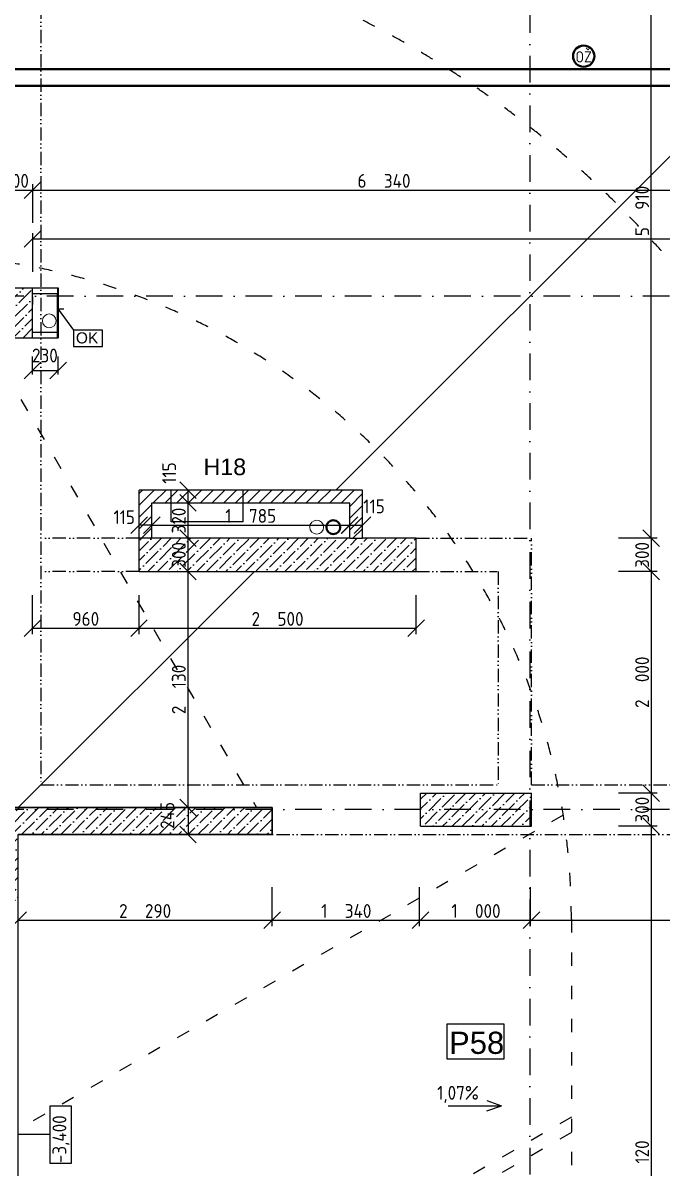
# Model space of a CAD drawing. Extents: x 4511820 to 5180432, y -1526536 to -944957.
# Drawn here: x 5142895 to 5148661, y -1389244 to -1378905 of the extents above; entities that cross this region are included whole.
import ezdxf

# ---------------------------------------------------------------- set-up
doc = ezdxf.new("R2010")
doc.units = 0
doc.header["$MEASUREMENT"] = 0
for name, pattern in [('ACAD_ISO03W100', [30, 12, -18]), ('ACAD_ISO12W100', [22, 12, -3, 0.5, -3, 0.5, -3]), ('BODKOCIARKOVANA_3', [5.6, 3, -1.3, 0, -1.3])]:
    doc.linetypes.add(name, pattern=pattern)
doc.layers.get('0').update_dxf_attribs({"linetype": 'CONTINUOUS'})
doc.layers.get('Defpoints').update_dxf_attribs({"color": 61, "linetype": 'CONTINUOUS'})
for name, color, linetype in [('KÓTY', 4, 'CONTINUOUS'), ('MÚRY', 1, 'CONTINUOUS'), ('osi', 253, 'CONTINUOUS'), ('Plochy', 41, 'CONTINUOUS'), ('POPIS', 7, 'CONTINUOUS'), ('POZEMOK', 7, 'CONTINUOUS'), ('TENKÁ', 7, 'CONTINUOUS'), ('tzb', 153, 'CONTINUOUS'), ('ŠRAFY', 82, 'CONTINUOUS')]:
    doc.layers.add(name, color=color, linetype=linetype)
doc.layers.add('zz-kanal-daždová', color=136, linetype='CONTINUOUS', lineweight=40)
doc.layers.add('zz-kanal-splaskova', color=37, linetype='CONTINUOUS', lineweight=18)
doc.styles.add('ARIAL', font='arial.ttf')
doc.styles.add('Style-Arial', font='arial.ttf')
doc.styles.add('STYLE1', font='isocp.shx')
doc.dimstyles.new('STANDARD-50', dxfattribs={"dimtxt": 125, "dimasz": 150, "dimexe": 10, "dimexo": 200, "dimgap": 20, "dimtad": 1, "dimdsep": 46, "dimlunit": 6, "dimtxsty": 'STYLE1', "dimblk1": 'OBLIQUE', "dimblk2": 'OBLIQUE', "dimsah": 1, "dimcen": 2.5, "dimse1": 1, "dimse2": 1, "dimadec": 0, "dimazin": 0, "dimtfac": 1, "dimtmove": 1, "dimatfit": 3, "dimldrblk": 'OBLIQUE', "dimfxl": 1, "dimtolj": 1, "dimtzin": 0, "dimarcsym": 0})
pattern_1 = [(45, (586502, 0), (33.1456304, 121.533978), [156.25, -31.25, 0, -31.25])]

# ---------------------------------------------------------------- blocks, each defined once
blk = doc.blocks.new('_OBLIQUE')
at = {"color": 0, "linetype": 'ByBlock'}
blk.add_line((-0.5, -0.5), (0.5, 0.5), dxfattribs=at)
blk = doc.blocks.new('*D21338')
at = {"layer": 'Defpoints', "color": 0}
for p in [(5142982, -1380414), (5142682, -1381298), (5142982, -1381298)]:
    blk.add_point(p, dxfattribs=at)
at = {"layer": 'KÓTY', "color": 0, "lineweight": -2}
blk.add_line((5142682, -1380414), (5142982, -1380414), dxfattribs=at)
at = {"layer": 'KÓTY', "color": 0, "linetype": 'ByBlock', "lineweight": -2, "xscale": 150, "yscale": 150, "zscale": 150, "rotation": 180}
blk.add_blockref('_OBLIQUE', (5142682, -1380414), dxfattribs=at)
at = {"layer": 'KÓTY', "color": 0, "linetype": 'ByBlock', "lineweight": -2, "xscale": 150, "yscale": 150, "zscale": 150}
blk.add_blockref('_OBLIQUE', (5142982, -1380414), dxfattribs=at)
at = {"layer": 'KÓTY', "color": 0, "insert": (5142832, -1380331), "char_height": 125, "attachment_point": 5, "style": 'STYLE1'}
blk.add_mtext('\\A1;300', dxfattribs=at)
blk = doc.blocks.new('*D21339')
at = {"layer": 'Defpoints', "color": 0}
for p in [(5156032, -1380856), (5156032, -1381601), (5142982, -1381741)]:
    blk.add_point(p, dxfattribs=at)
at = {"layer": 'KÓTY', "color": 0, "lineweight": -2}
blk.add_line((5142982, -1380856), (5156032, -1380856), dxfattribs=at)
at = {"layer": 'KÓTY', "color": 0, "linetype": 'ByBlock', "lineweight": -2, "xscale": 150, "yscale": 150, "zscale": 150, "rotation": 180}
blk.add_blockref('_OBLIQUE', (5142982, -1380856), dxfattribs=at)
at = {"layer": 'KÓTY', "color": 0, "linetype": 'ByBlock', "lineweight": -2, "xscale": 150, "yscale": 150, "zscale": 150}
blk.add_blockref('_OBLIQUE', (5156032, -1380856), dxfattribs=at)
at = {"layer": 'KÓTY', "color": 0, "insert": (5149196, -1380753), "char_height": 125, "attachment_point": 5, "style": 'STYLE1'}
blk.add_mtext('\\A1;13ﾠ050', dxfattribs=at)
blk = doc.blocks.new('*D21342')
at = {"layer": 'Defpoints', "color": 0}
for p in [(5151939, -1385858), (5148563, -1386158), (5151939, -1386158)]:
    blk.add_point(p, dxfattribs=at)
at = {"layer": 'KÓTY', "color": 0, "lineweight": -2}
blk.add_line((5148563, -1385858), (5148563, -1386158), dxfattribs=at)
at = {"layer": 'KÓTY', "color": 0, "linetype": 'ByBlock', "lineweight": -2, "xscale": 150, "yscale": 150, "zscale": 150}
for p, rotation in [((5148563, -1385858), 90), ((5148563, -1386158), 270)]:
    blk.add_blockref('_OBLIQUE', p, dxfattribs=dict(at, rotation=rotation))
at = {"layer": 'KÓTY', "color": 0, "insert": (5148481, -1386008), "char_height": 125, "attachment_point": 5, "rotation": 90, "style": 'STYLE1'}
blk.add_mtext('\\A1;300', dxfattribs=at)
blk = doc.blocks.new('*D21343')
at = {"layer": 'Defpoints', "color": 0}
for p in [(5146739, -1383858), (5146769, -1385858), (5148563, -1385858)]:
    blk.add_point(p, dxfattribs=at)
at = {"layer": 'KÓTY', "color": 0, "lineweight": -2}
blk.add_line((5148563, -1383858), (5148563, -1385858), dxfattribs=at)
at = {"layer": 'KÓTY', "color": 0, "linetype": 'ByBlock', "lineweight": -2, "xscale": 150, "yscale": 150, "zscale": 150}
for p, rotation in [((5148563, -1383858), 90), ((5148563, -1385858), 270)]:
    blk.add_blockref('_OBLIQUE', p, dxfattribs=dict(at, rotation=rotation))
at = {"layer": 'KÓTY', "color": 0, "insert": (5148481, -1384858), "char_height": 125, "attachment_point": 5, "rotation": 90, "style": 'STYLE1'}
blk.add_mtext('\\A1;2ﾠ000', dxfattribs=at)
blk = doc.blocks.new('*D21344')
at = {"layer": 'Defpoints', "color": 0}
for p in [(5146739, -1383558), (5146739, -1383858), (5148563, -1383858)]:
    blk.add_point(p, dxfattribs=at)
at = {"layer": 'KÓTY', "color": 0, "lineweight": -2}
blk.add_line((5148563, -1383558), (5148563, -1383858), dxfattribs=at)
at = {"layer": 'KÓTY', "color": 0, "linetype": 'ByBlock', "lineweight": -2, "xscale": 150, "yscale": 150, "zscale": 150}
for p, rotation in [((5148563, -1383558), 90), ((5148563, -1383858), 270)]:
    blk.add_blockref('_OBLIQUE', p, dxfattribs=dict(at, rotation=rotation))
at = {"layer": 'KÓTY', "color": 0, "insert": (5148481, -1383708), "char_height": 125, "attachment_point": 5, "rotation": 90, "style": 'STYLE1'}
blk.add_mtext('\\A1;300', dxfattribs=at)
blk = doc.blocks.new('*D21345')
at = {"layer": 'Defpoints', "color": 0}
for p in [(5147769, -1377648), (5148563, -1377648), (5147769, -1383558)]:
    blk.add_point(p, dxfattribs=at)
at = {"layer": 'KÓTY', "color": 0, "lineweight": -2}
blk.add_line((5148563, -1383558), (5148563, -1377648), dxfattribs=at)
at = {"layer": 'KÓTY', "color": 0, "linetype": 'ByBlock', "lineweight": -2, "xscale": 150, "yscale": 150, "zscale": 150}
for p, rotation in [((5148563, -1377648), 90), ((5148563, -1383558), 270)]:
    blk.add_blockref('_OBLIQUE', p, dxfattribs=dict(at, rotation=rotation))
at = {"layer": 'KÓTY', "color": 0, "insert": (5148481, -1380603), "char_height": 125, "attachment_point": 5, "rotation": 90, "style": 'STYLE1'}
blk.add_mtext('\\A1;5ﾠ910', dxfattribs=at)
blk = doc.blocks.new('*D21374')
at = {"layer": 'Defpoints', "color": 0}
for p in [(5149322, -1379518), (5149322, -1380414), (5142982, -1381298)]:
    blk.add_point(p, dxfattribs=at)
at = {"layer": 'KÓTY', "color": 0, "lineweight": -2}
blk.add_line((5142982, -1380414), (5149322, -1380414), dxfattribs=at)
at = {"layer": 'KÓTY', "color": 0, "linetype": 'ByBlock', "lineweight": -2, "xscale": 150, "yscale": 150, "zscale": 150, "rotation": 180}
blk.add_blockref('_OBLIQUE', (5142982, -1380414), dxfattribs=at)
at = {"layer": 'KÓTY', "color": 0, "linetype": 'ByBlock', "lineweight": -2, "xscale": 150, "yscale": 150, "zscale": 150}
blk.add_blockref('_OBLIQUE', (5149322, -1380414), dxfattribs=at)
at = {"layer": 'KÓTY', "color": 0, "insert": (5146152, -1380331), "char_height": 125, "attachment_point": 5, "style": 'STYLE1'}
blk.add_mtext('\\A1;6ﾠ340', dxfattribs=at)
blk = doc.blocks.new('*D21375')
at = {"layer": 'Defpoints', "color": 0}
for p in [(5147769, -1386158), (5147989, -1392278), (5148563, -1392278)]:
    blk.add_point(p, dxfattribs=at)
at = {"layer": 'KÓTY', "color": 0, "lineweight": -2}
blk.add_line((5148563, -1386158), (5148563, -1392278), dxfattribs=at)
at = {"layer": 'KÓTY', "color": 0, "linetype": 'ByBlock', "lineweight": -2, "xscale": 150, "yscale": 150, "zscale": 150}
for p, rotation in [((5148563, -1386158), 90), ((5148563, -1392278), 270)]:
    blk.add_blockref('_OBLIQUE', p, dxfattribs=dict(at, rotation=rotation))
at = {"layer": 'KÓTY', "color": 0, "insert": (5148481, -1389218), "char_height": 125, "attachment_point": 5, "rotation": 90, "style": 'STYLE1'}
blk.add_mtext('\\A1;6ﾠ120', dxfattribs=at)
blk = doc.blocks.new('*D21396')
at = {"layer": 'Defpoints', "color": 0}
for p in [(5142852, -1386233), (5145142, -1386233), (5145142, -1387006)]:
    blk.add_point(p, dxfattribs=at)
at = {"layer": 'KÓTY', "color": 0, "lineweight": -2}
blk.add_line((5142852, -1387006), (5145142, -1387006), dxfattribs=at)
at = {"layer": 'KÓTY', "color": 0, "linetype": 'ByBlock', "lineweight": -2, "xscale": 150, "yscale": 150, "zscale": 150, "rotation": 180}
blk.add_blockref('_OBLIQUE', (5142852, -1387006), dxfattribs=at)
at = {"layer": 'KÓTY', "color": 0, "linetype": 'ByBlock', "lineweight": -2, "xscale": 150, "yscale": 150, "zscale": 150}
blk.add_blockref('_OBLIQUE', (5145142, -1387006), dxfattribs=at)
at = {"layer": 'KÓTY', "color": 0, "insert": (5143997, -1386923), "char_height": 125, "attachment_point": 5, "style": 'STYLE1'}
blk.add_mtext('\\A1;2ﾠ290', dxfattribs=at)
blk = doc.blocks.new('*D21397')
at = {"layer": 'Defpoints', "color": 0}
for p in [(5146482, -1386158), (5145142, -1386233), (5146482, -1387006)]:
    blk.add_point(p, dxfattribs=at)
at = {"layer": 'KÓTY', "color": 0, "lineweight": -2}
blk.add_line((5145142, -1387006), (5146482, -1387006), dxfattribs=at)
at = {"layer": 'KÓTY', "color": 0, "linetype": 'ByBlock', "lineweight": -2, "xscale": 150, "yscale": 150, "zscale": 150, "rotation": 180}
blk.add_blockref('_OBLIQUE', (5145142, -1387006), dxfattribs=at)
at = {"layer": 'KÓTY', "color": 0, "linetype": 'ByBlock', "lineweight": -2, "xscale": 150, "yscale": 150, "zscale": 150}
blk.add_blockref('_OBLIQUE', (5146482, -1387006), dxfattribs=at)
at = {"layer": 'KÓTY', "color": 0, "insert": (5145812, -1386923), "char_height": 125, "attachment_point": 5, "style": 'STYLE1'}
blk.add_mtext('\\A1;1ﾠ340', dxfattribs=at)
blk = doc.blocks.new('*D21398')
at = {"layer": 'Defpoints', "color": 0}
for p in [(5146482, -1386158), (5147482, -1386158), (5147482, -1387006)]:
    blk.add_point(p, dxfattribs=at)
at = {"layer": 'KÓTY', "color": 0, "lineweight": -2}
blk.add_line((5146482, -1387006), (5147482, -1387006), dxfattribs=at)
at = {"layer": 'KÓTY', "color": 0, "linetype": 'ByBlock', "lineweight": -2, "xscale": 150, "yscale": 150, "zscale": 150, "rotation": 180}
blk.add_blockref('_OBLIQUE', (5146482, -1387006), dxfattribs=at)
at = {"layer": 'KÓTY', "color": 0, "linetype": 'ByBlock', "lineweight": -2, "xscale": 150, "yscale": 150, "zscale": 150}
blk.add_blockref('_OBLIQUE', (5147482, -1387006), dxfattribs=at)
at = {"layer": 'KÓTY', "color": 0, "insert": (5146982, -1386923), "char_height": 125, "attachment_point": 5, "style": 'STYLE1'}
blk.add_mtext('\\A1;1ﾠ000', dxfattribs=at)
blk = doc.blocks.new('*D21399')
at = {"layer": 'Defpoints', "color": 0}
for p in [(5147482, -1386158), (5151192, -1386158), (5151192, -1387006)]:
    blk.add_point(p, dxfattribs=at)
at = {"layer": 'KÓTY', "color": 0, "lineweight": -2}
blk.add_line((5147482, -1387006), (5151192, -1387006), dxfattribs=at)
at = {"layer": 'KÓTY', "color": 0, "linetype": 'ByBlock', "lineweight": -2, "xscale": 150, "yscale": 150, "zscale": 150, "rotation": 180}
blk.add_blockref('_OBLIQUE', (5147482, -1387006), dxfattribs=at)
at = {"layer": 'KÓTY', "color": 0, "linetype": 'ByBlock', "lineweight": -2, "xscale": 150, "yscale": 150, "zscale": 150}
blk.add_blockref('_OBLIQUE', (5151192, -1387006), dxfattribs=at)
at = {"layer": 'KÓTY', "color": 0, "insert": (5149337, -1386923), "char_height": 125, "attachment_point": 5, "style": 'STYLE1'}
blk.add_mtext('\\A1;3ﾠ710', dxfattribs=at)
blk = doc.blocks.new('*D21402')
at = {"layer": 'Defpoints', "color": 0}
for p in [(5145142, -1385988), (5144384, -1386233), (5145142, -1386233)]:
    blk.add_point(p, dxfattribs=at)
at = {"layer": 'KÓTY', "color": 0, "lineweight": -2}
blk.add_line((5144384, -1385988), (5144384, -1386233), dxfattribs=at)
at = {"layer": 'KÓTY', "color": 0, "linetype": 'ByBlock', "lineweight": -2, "xscale": 150, "yscale": 150, "zscale": 150}
for p, rotation in [((5144384, -1385988), 90), ((5144384, -1386233), 270)]:
    blk.add_blockref('_OBLIQUE', p, dxfattribs=dict(at, rotation=rotation))
at = {"layer": 'KÓTY', "color": 0, "insert": (5144198, -1386060), "char_height": 125, "attachment_point": 5, "rotation": 90, "style": 'STYLE1'}
blk.add_mtext('\\A1;245', dxfattribs=at)
blk = doc.blocks.new('*D21403')
at = {"layer": 'Defpoints', "color": 0}
for p in [(5144384, -1383858), (5145192, -1383858), (5145142, -1385988)]:
    blk.add_point(p, dxfattribs=at)
at = {"layer": 'KÓTY', "color": 0, "lineweight": -2}
blk.add_line((5144384, -1385988), (5144384, -1383858), dxfattribs=at)
at = {"layer": 'KÓTY', "color": 0, "linetype": 'ByBlock', "lineweight": -2, "xscale": 150, "yscale": 150, "zscale": 150}
for p, rotation in [((5144384, -1383858), 90), ((5144384, -1385988), 270)]:
    blk.add_blockref('_OBLIQUE', p, dxfattribs=dict(at, rotation=rotation))
at = {"layer": 'KÓTY', "color": 0, "insert": (5144301, -1384923), "char_height": 125, "attachment_point": 5, "rotation": 90, "style": 'STYLE1'}
blk.add_mtext('\\A1;2ﾠ130', dxfattribs=at)
blk = doc.blocks.new('*D21404')
at = {"layer": 'Defpoints', "color": 0}
for p in [(5144384, -1383558), (5144384, -1383558), (5144384, -1383858)]:
    blk.add_point(p, dxfattribs=at)
at = {"layer": 'KÓTY', "color": 0, "lineweight": -2}
blk.add_line((5144384, -1383858), (5144384, -1383558), dxfattribs=at)
at = {"layer": 'KÓTY', "color": 0, "linetype": 'ByBlock', "lineweight": -2, "xscale": 150, "yscale": 150, "zscale": 150}
for p, rotation in [((5144384, -1383558), 90), ((5144384, -1383858), 270)]:
    blk.add_blockref('_OBLIQUE', p, dxfattribs=dict(at, rotation=rotation))
at = {"layer": 'KÓTY', "color": 0, "insert": (5144301, -1383708), "char_height": 125, "attachment_point": 5, "rotation": 90, "style": 'STYLE1'}
blk.add_mtext('\\A1;300', dxfattribs=at)
blk = doc.blocks.new('*D21405')
at = {"layer": 'Defpoints', "color": 0}
for p in [(5143942, -1383858), (5146442, -1383858), (5146442, -1384369)]:
    blk.add_point(p, dxfattribs=at)
at = {"layer": 'KÓTY', "color": 0, "lineweight": -2}
blk.add_line((5143942, -1384369), (5146442, -1384369), dxfattribs=at)
at = {"layer": 'KÓTY', "color": 0, "linetype": 'ByBlock', "lineweight": -2, "xscale": 150, "yscale": 150, "zscale": 150, "rotation": 180}
blk.add_blockref('_OBLIQUE', (5143942, -1384369), dxfattribs=at)
at = {"layer": 'KÓTY', "color": 0, "linetype": 'ByBlock', "lineweight": -2, "xscale": 150, "yscale": 150, "zscale": 150}
blk.add_blockref('_OBLIQUE', (5146442, -1384369), dxfattribs=at)
at = {"layer": 'KÓTY', "color": 0, "insert": (5145192, -1384286), "char_height": 125, "attachment_point": 5, "style": 'STYLE1'}
blk.add_mtext('\\A1;2ﾠ500', dxfattribs=at)
blk = doc.blocks.new('*D21406')
at = {"layer": 'Defpoints', "color": 0}
for p in [(5142982, -1381748), (5143942, -1383123), (5143942, -1384369)]:
    blk.add_point(p, dxfattribs=at)
at = {"layer": 'KÓTY', "color": 0, "lineweight": -2}
blk.add_line((5142982, -1384369), (5143942, -1384369), dxfattribs=at)
at = {"layer": 'KÓTY', "color": 0, "linetype": 'ByBlock', "lineweight": -2, "xscale": 150, "yscale": 150, "zscale": 150, "rotation": 180}
blk.add_blockref('_OBLIQUE', (5142982, -1384369), dxfattribs=at)
at = {"layer": 'KÓTY', "color": 0, "linetype": 'ByBlock', "lineweight": -2, "xscale": 150, "yscale": 150, "zscale": 150}
blk.add_blockref('_OBLIQUE', (5143942, -1384369), dxfattribs=at)
at = {"layer": 'KÓTY', "color": 0, "insert": (5143462, -1384286), "char_height": 125, "attachment_point": 5, "style": 'STYLE1'}
blk.add_mtext('\\A1;960', dxfattribs=at)
blk = doc.blocks.new('*D21436')
at = {"layer": 'Defpoints', "color": 0}
for p in [(5142668, -1381748), (5141783, -1383558), (5143928, -1383558)]:
    blk.add_point(p, dxfattribs=at)
at = {"layer": 'KÓTY', "color": 0, "lineweight": -2}
blk.add_line((5141783, -1381748), (5141783, -1383558), dxfattribs=at)
at = {"layer": 'KÓTY', "color": 0, "linetype": 'ByBlock', "lineweight": -2, "xscale": 150, "yscale": 150, "zscale": 150}
for p, rotation in [((5141783, -1381748), 90), ((5141783, -1383558), 270)]:
    blk.add_blockref('_OBLIQUE', p, dxfattribs=dict(at, rotation=rotation))
at = {"layer": 'KÓTY', "color": 0, "insert": (5141700, -1382653), "char_height": 125, "attachment_point": 5, "rotation": 90, "style": 'STYLE1'}
blk.add_mtext('\\A1;1ﾠ810', dxfattribs=at)
blk = doc.blocks.new('*D21437')
at = {"layer": 'Defpoints', "color": 0}
for p in [(5143928, -1383558), (5141783, -1383858), (5143928, -1383858)]:
    blk.add_point(p, dxfattribs=at)
at = {"layer": 'KÓTY', "color": 0, "lineweight": -2}
blk.add_line((5141783, -1383558), (5141783, -1383858), dxfattribs=at)
at = {"layer": 'KÓTY', "color": 0, "linetype": 'ByBlock', "lineweight": -2, "xscale": 150, "yscale": 150, "zscale": 150}
for p, rotation in [((5141783, -1383558), 90), ((5141783, -1383858), 270)]:
    blk.add_blockref('_OBLIQUE', p, dxfattribs=dict(at, rotation=rotation))
at = {"layer": 'KÓTY', "color": 0, "insert": (5141700, -1383708), "char_height": 125, "attachment_point": 5, "rotation": 90, "style": 'STYLE1'}
blk.add_mtext('\\A1;300', dxfattribs=at)
blk = doc.blocks.new('*D21438')
at = {"layer": 'Defpoints', "color": 0}
for p in [(5143928, -1383858), (5141783, -1385988), (5143928, -1385988)]:
    blk.add_point(p, dxfattribs=at)
at = {"layer": 'KÓTY', "color": 0, "lineweight": -2}
blk.add_line((5141783, -1383858), (5141783, -1385988), dxfattribs=at)
at = {"layer": 'KÓTY', "color": 0, "linetype": 'ByBlock', "lineweight": -2, "xscale": 150, "yscale": 150, "zscale": 150}
for p, rotation in [((5141783, -1383858), 90), ((5141783, -1385988), 270)]:
    blk.add_blockref('_OBLIQUE', p, dxfattribs=dict(at, rotation=rotation))
at = {"layer": 'KÓTY', "color": 0, "insert": (5141700, -1384923), "char_height": 125, "attachment_point": 5, "rotation": 90, "style": 'STYLE1'}
blk.add_mtext('\\A1;2ﾠ130', dxfattribs=at)
blk = doc.blocks.new('*D21439')
at = {"layer": 'Defpoints', "color": 0}
for p in [(5144384, -1383238), (5144384, -1383238), (5144384, -1383558)]:
    blk.add_point(p, dxfattribs=at)
at = {"layer": 'KÓTY', "color": 0, "lineweight": -2}
blk.add_line((5144384, -1383558), (5144384, -1383238), dxfattribs=at)
at = {"layer": 'KÓTY', "color": 0, "linetype": 'ByBlock', "lineweight": -2, "xscale": 150, "yscale": 150, "zscale": 150}
for p, rotation in [((5144384, -1383238), 90), ((5144384, -1383558), 270)]:
    blk.add_blockref('_OBLIQUE', p, dxfattribs=dict(at, rotation=rotation))
at = {"layer": 'KÓTY', "color": 0, "insert": (5144301, -1383398), "char_height": 125, "attachment_point": 5, "rotation": 90, "style": 'STYLE1'}
blk.add_mtext('\\A1;320', dxfattribs=at)
blk = doc.blocks.new('*D21440')
at = {"layer": 'Defpoints', "color": 0}
for p in [(5144384, -1383123), (5144384, -1383123), (5144384, -1383238)]:
    blk.add_point(p, dxfattribs=at)
at = {"layer": 'KÓTY', "color": 0, "lineweight": -2}
blk.add_line((5144384, -1383238), (5144384, -1383123), dxfattribs=at)
at = {"layer": 'KÓTY', "color": 0, "linetype": 'ByBlock', "lineweight": -2, "xscale": 150, "yscale": 150, "zscale": 150}
for p, rotation in [((5144384, -1383123), 90), ((5144384, -1383238), 270)]:
    blk.add_blockref('_OBLIQUE', p, dxfattribs=dict(at, rotation=rotation))
at = {"layer": 'KÓTY', "color": 0, "insert": (5144214, -1382969), "char_height": 125, "attachment_point": 5, "rotation": 90, "style": 'STYLE1'}
blk.add_mtext('\\A1;115', dxfattribs=at)
blk = doc.blocks.new('*D31615')
at = {"layer": 'Defpoints', "color": 0}
for p in [(5144057, -1383238), (5145842, -1383238), (5145842, -1383439)]:
    blk.add_point(p, dxfattribs=at)
at = {"layer": 'KÓTY', "color": 0, "lineweight": -2}
blk.add_line((5144057, -1383439), (5145842, -1383439), dxfattribs=at)
at = {"layer": 'KÓTY', "color": 0, "linetype": 'ByBlock', "lineweight": -2, "xscale": 150, "yscale": 150, "zscale": 150, "rotation": 180}
blk.add_blockref('_OBLIQUE', (5144057, -1383439), dxfattribs=at)
at = {"layer": 'KÓTY', "color": 0, "linetype": 'ByBlock', "lineweight": -2, "xscale": 150, "yscale": 150, "zscale": 150}
blk.add_blockref('_OBLIQUE', (5145842, -1383439), dxfattribs=at)
at = {"layer": 'KÓTY', "color": 0, "insert": (5144950, -1383356), "char_height": 125, "attachment_point": 5, "style": 'STYLE1'}
blk.add_mtext('\\A1;1ﾠ785', dxfattribs=at)
blk = doc.blocks.new('*D31616')
at = {"layer": 'Defpoints', "color": 0}
for p in [(5145842.5, -1383439), (5145957.5, -1383439), (5145957.5, -1383439)]:
    blk.add_point(p, dxfattribs=at)
at = {"layer": 'KÓTY', "color": 0, "lineweight": -2}
blk.add_line((5145842.5, -1383439), (5145957.5, -1383439), dxfattribs=at)
at = {"layer": 'KÓTY', "color": 0, "linetype": 'ByBlock', "lineweight": -2, "xscale": 150, "yscale": 150, "zscale": 150, "rotation": 180}
blk.add_blockref('_OBLIQUE', (5145842.5, -1383439), dxfattribs=at)
at = {"layer": 'KÓTY', "color": 0, "linetype": 'ByBlock', "lineweight": -2, "xscale": 150, "yscale": 150, "zscale": 150}
blk.add_blockref('_OBLIQUE', (5145957.5, -1383439), dxfattribs=at)
at = {"layer": 'KÓTY', "color": 0, "insert": (5146062, -1383270), "char_height": 125, "attachment_point": 5, "style": 'STYLE1'}
blk.add_mtext('\\A1;115', dxfattribs=at)
blk = doc.blocks.new('*D31617')
at = {"layer": 'Defpoints', "color": 0}
for p in [(5143942.5, -1383439), (5143942.5, -1383439), (5144057.5, -1383439)]:
    blk.add_point(p, dxfattribs=at)
at = {"layer": 'KÓTY', "color": 0, "lineweight": -2}
blk.add_line((5144057.5, -1383439), (5143942.5, -1383439), dxfattribs=at)
at = {"layer": 'KÓTY', "color": 0, "linetype": 'ByBlock', "lineweight": -2, "xscale": 150, "yscale": 150, "zscale": 150, "rotation": 180}
blk.add_blockref('_OBLIQUE', (5143942.5, -1383439), dxfattribs=at)
at = {"layer": 'KÓTY', "color": 0, "linetype": 'ByBlock', "lineweight": -2, "xscale": 150, "yscale": 150, "zscale": 150}
blk.add_blockref('_OBLIQUE', (5144057.5, -1383439), dxfattribs=at)
at = {"layer": 'KÓTY', "color": 0, "insert": (5143808.5, -1383367), "char_height": 125, "attachment_point": 5, "style": 'STYLE1'}
blk.add_mtext('\\A1;115', dxfattribs=at)
blk = doc.blocks.new('*D55281')
at = {"layer": 'Defpoints', "color": 0}
for p in [(5142982, -1381748), (5143212, -1381748), (5143212, -1382043)]:
    blk.add_point(p, dxfattribs=at)
at = {"layer": 'KÓTY', "color": 0, "lineweight": -2}
blk.add_line((5142982, -1382043), (5143212, -1382043), dxfattribs=at)
at = {"layer": 'KÓTY', "color": 0, "linetype": 'ByBlock', "lineweight": -2, "xscale": 150, "yscale": 150, "zscale": 150, "rotation": 180}
blk.add_blockref('_OBLIQUE', (5142982, -1382043), dxfattribs=at)
at = {"layer": 'KÓTY', "color": 0, "linetype": 'ByBlock', "lineweight": -2, "xscale": 150, "yscale": 150, "zscale": 150}
blk.add_blockref('_OBLIQUE', (5143212, -1382043), dxfattribs=at)
at = {"layer": 'KÓTY', "color": 0, "insert": (5143093, -1381908), "char_height": 125, "attachment_point": 5, "style": 'STYLE1'}
blk.add_mtext('\\A1;230', dxfattribs=at)

msp = doc.modelspace()

# ---------------------------------------------------------------- hatches: boundary and pattern name
at = {"layer": 'TENKÁ'}
h = msp.add_hatch(color=256, dxfattribs=at)
h.dxf.hatch_style = 1
h.paths.add_polyline_path([(5143212.5, -1381348.048), (5143207.5, -1381348.048), (5143207.5, -1381303.048), (5143162.5, -1381303.048), (5143162.5, -1381298.048), (5143212.5, -1381298.048)])
h = msp.add_hatch(color=256, dxfattribs=at)
h.dxf.hatch_style = 1
h.paths.add_polyline_path([(5143212.5, -1381698.048), (5143207.5, -1381698.048), (5143207.5, -1381743.048), (5143162.5, -1381743.048), (5143162.5, -1381748.048), (5143212.5, -1381748.048)])
at = {"layer": 'ŠRAFY', "ltscale": 0.25}
h = msp.add_hatch(dxfattribs=at)
h.set_pattern_fill('ANSI36', color=256, scale=500)
h.set_pattern_definition([(45, (617562, -256149.5), (33.1456304, 121.533978), [156.25, -31.25, 0, -31.25])])
h.paths.add_polyline_path([(5142982.5, -1381668.048), (5142982.5, -1381528.048), (5142982.5, -1381448.048), (5142982.5, -1381298.048), (5142682.5, -1381298.048), (5142682.5, -1381448.048), (5142682.5, -1381748.048), (5142982.5, -1381748.048)])
h = msp.add_hatch(dxfattribs=at)
h.set_pattern_fill('ANSI31', color=256, scale=600, style=0)
h.set_pattern_definition([(45, (584112, 0), (-53.0330086, 53.0330086), [])])
h.paths.add_polyline_path([(5143942.5, -1383123.048), (5143942.5, -1383558.048), (5144057.5, -1383558.048), (5144057.5, -1383238.048), (5145842.5, -1383238.048), (5145842.5, -1383558.048), (5145957.5, -1383558.048), (5145957.5, -1383123.048), (5145717.5, -1383123.048)])
at = {"layer": 'ŠRAFY'}
h = msp.add_hatch(dxfattribs=at)
h.set_pattern_fill('ANSI36', color=256, scale=500)
h.set_pattern_definition(pattern_1)
h.paths.add_polyline_path([(5145842.5, -1383558.048), (5143942.5, -1383558.048), (5143942.5, -1383858.048), (5146442.5, -1383858.048), (5146442.5, -1383558.048), (5145957.5, -1383558.048)])
h = msp.add_hatch(dxfattribs=at)
h.set_pattern_fill('ANSI36', color=256, scale=500)
h.set_pattern_definition([(45, (586512, 0), (33.1456304, 121.533978), [156.25, -31.25, 0, -31.25])])
h.paths.add_polyline_path([(5147482.5, -1385858.048), (5146482.5, -1385858.048), (5146482.5, -1386158.048), (5147482.5, -1386158.048)])
h = msp.add_hatch(dxfattribs=at)
h.set_pattern_fill('ANSI36', color=256, scale=500)
h.set_pattern_definition(pattern_1)
h.paths.add_polyline_path([(5142852.5, -1386853.048), (5142852.5, -1386233.048), (5142982.5, -1386233.048), (5145142.5, -1386233.048), (5145142.5, -1385988.048), (5145003.119, -1385988.048), (5142852.5, -1385988.048), (5142607.5, -1385988.048), (5142231.838, -1385988.048), (5142093.274, -1385988.048), (5141622.5, -1385988.048), (5141622.5, -1386238.048), (5142602.5, -1386238.048), (5142602.5, -1386853.048)])

# ---------------------------------------------------------------- linework, layer by layer
at = {"layer": 'KÓTY', "ltscale": 25}
for p, q in [((5142982.5, -1380360.097), (5142982.5, -1380710.097)), ((5142982.5, -1380802.597), (5142982.5, -1381152.597)), ((5142982.5, -1384422.403), (5142982.5, -1384072.403)), ((5143942.5, -1384422.403), (5143942.5, -1384072.403)), ((5146442.5, -1384422.403), (5146442.5, -1384072.403)), ((5145142.5, -1387058.903), (5145142.5, -1386708.903)), ((5146472.5, -1387058.903), (5146472.5, -1386708.903)), ((5147472.5, -1387058.903), (5147472.5, -1386708.903))]:
    msp.add_line(p, q, dxfattribs=at)
at = {"layer": 'KÓTY'}
for p, q in [((5143265.131, -1381488.561), (5143212.5, -1381488.561)), ((5143212.5, -1381488.561), (5143351.928, -1381677.832)), ((5142982.5, -1382079.421), (5142982.5, -1381916.798)), ((5143212.5, -1382079.421), (5143212.5, -1381916.798))]:
    msp.add_line(p, q, dxfattribs=at)
at = {"layer": 'KÓTY', "ltscale": 0.25}
for p, q in [((5148616.5, -1383558.048), (5148266.5, -1383558.048)), ((5148616.5, -1383858.048), (5148266.5, -1383858.048)), ((5148616.5, -1385858.048), (5148266.5, -1385858.048)), ((5148616.5, -1386158.048), (5148266.5, -1386158.048))]:
    msp.add_line(p, q, dxfattribs=at)
at = {"layer": 'MÚRY'}
for p, q in [((5142682.5, -1381298.048), (5142982.5, -1381298.048)), ((5142682.5, -1381298.048), (5142982.5, -1381298.048)), ((5142982.5, -1381748.048), (5142982.5, -1381298.048)), ((5142982.5, -1381378.048), (5142982.5, -1381448.048)), ((5142682.5, -1381748.048), (5142982.5, -1381748.048)), ((5143942.5, -1383558.048), (5143942.5, -1383123.048)), ((5145957.5, -1383123.048), (5143942.5, -1383123.048)), ((5145957.5, -1383558.048), (5145957.5, -1383123.048)), ((5145957.5, -1383558.048), (5145957.5, -1383123.048)), ((5144057.5, -1383558.048), (5144057.5, -1383238.048)), ((5144057.5, -1383238.048), (5145842.5, -1383238.048)), ((5145842.5, -1383558.048), (5145842.5, -1383238.048)), ((5145842.5, -1383558.048), (5143942.5, -1383558.048)), ((5143942.5, -1383858.048), (5143942.5, -1383558.048)), ((5146442.5, -1383558.048), (5145957.5, -1383558.048)), ((5146442.5, -1383858.048), (5146442.5, -1383558.048)), ((5143942.5, -1383858.048), (5146442.5, -1383858.048)), ((5146482.5, -1385858.048), (5147482.5, -1385858.048)), ((5146482.5, -1386158.048), (5146482.5, -1385858.048)), ((5147482.5, -1386158.048), (5147482.5, -1385858.048)), ((5111462.5, -1385988.048), (5145142.5, -1385988.048)), ((5145142.5, -1385988.048), (5145142.5, -1386233.048)), ((5146482.5, -1386158.048), (5147482.5, -1386158.048)), ((5147332.5, -1386158.048), (5147482.5, -1386158.048)), ((5145142.5, -1386233.048), (5142852.5, -1386233.048))]:
    msp.add_line(p, q, dxfattribs=at)
at = {"layer": 'osi', "linetype": 'BODKOCIARKOVANA_3', "ltscale": 80}
for p, q in [((5147467.5, -1371584.954), (5147467.5, -1401996.195)), ((5157242.5, -1381373.048), (5093572.5, -1381373.048)), ((5157242.5, -1386008.048), (5093572.5, -1386008.048))]:
    msp.add_line(p, q, dxfattribs=at)
at = {"layer": 'Plochy'}
msp.add_lwpolyline([(5151192.5, -1398948.048), (5147692.5, -1398948.048), (5147692.5, -1398698.048), (5147242.5, -1398698.048), (5147242.5, -1398948.048), (5142852.5, -1398948.048), (5142852.5, -1386233.048), (5145142.5, -1386233.048), (5145142.5, -1385988.048), (5111462.5, -1385988.048)], dxfattribs=at)
at = {"layer": 'POPIS', "color": 8, "ltscale": 0.25}
msp.add_lwpolyline([(5147236.854, -1387944.15), (5146720.454, -1387944.15), (5146720.454, -1388256.35), (5147236.854, -1388256.35)], close=True, dxfattribs=at)
at = {"layer": 'POZEMOK', "linetype": 'ACAD_ISO03W100', "ltscale": 10}
for p, q in [((5142126.011, -1381004.75), (5145003.119, -1385988.048)), ((5147768.209, -1386056.787), (5142852.5, -1388894.873)), ((5147842.5, -1386998.048), (5147842.5, -1400352.548)), ((5147842.5, -1388785.177), (5142852.5, -1391666.155)), ((5147842.5, -1388923.741), (5142852.5, -1391804.719))]:
    msp.add_line(p, q, dxfattribs=at)
for radius in [9100, 6000]:
    msp.add_arc((5141842.5, -1386998.048), radius, 0, 90, dxfattribs=at)
at = {"layer": 'TENKÁ', "linetype": 'ACAD_ISO12W100', "ltscale": 10}
for p, q in [((5143057.5, -1372808.048), (5143057.5, -1385783.048)), ((5143942.5, -1383558.048), (5143057.5, -1383558.048)), ((5146442.5, -1383558.048), (5147472.5, -1383558.048)), ((5147482.5, -1385783.048), (5147482.5, -1383558.048)), ((5143942.5, -1383858.048), (5143057.5, -1383858.048)), ((5146442.5, -1383858.048), (5147172.5, -1383858.048)), ((5147182.5, -1383858.048), (5147182.5, -1385783.048)), ((5143057.5, -1385783.048), (5147182.5, -1385783.048)), ((5147482.5, -1385783.048), (5156032.5, -1385783.048)), ((5142982.5, -1386233.048), (5156032.5, -1386233.048))]:
    msp.add_line(p, q, dxfattribs=at)
at = {"layer": 'TENKÁ', "color": 9, "ltscale": 0.25}
for p, q in [((5145717.5, -1383123.048), (5149322.5, -1379518.048)), ((5142852.5, -1385988.048), (5144982.5, -1383858.048))]:
    msp.add_line(p, q, dxfattribs=at)
at = {"layer": 'TENKÁ'}
for p, q in [((5142982.5, -1381378.048), (5142982.5, -1381298.048)), ((5142982.5, -1381298.048), (5143212.5, -1381298.048)), ((5143207.5, -1381303.048), (5143207.5, -1381348.048)), ((5143212.5, -1381298.048), (5143212.5, -1381748.048)), ((5142982.5, -1381348.048), (5143212.5, -1381348.048)), ((5143207.5, -1381698.048), (5143207.5, -1381348.048)), ((5142982.5, -1381698.048), (5143212.5, -1381698.048)), ((5143207.5, -1381743.048), (5143207.5, -1381698.048)), ((5142982.5, -1381748.048), (5143212.5, -1381748.048)), ((5144057.5, -1383558.048), (5143942.5, -1383558.048)), ((5145842.5, -1383558.048), (5145957.5, -1383558.048)), ((5147079.5, -1388634.655), (5147213.5, -1388681.655)), ((5146731, -1388681.655), (5147213.5, -1388681.655)), ((5147079.5, -1388728.655), (5147213.5, -1388681.655))]:
    msp.add_line(p, q, dxfattribs=at)
at = {"layer": 'TENKÁ', "ltscale": 0.25}
msp.add_line((5143136.25, -1388940.98), (5142852.5, -1388940.98), dxfattribs=at)
at = {"layer": 'TENKÁ'}
msp.add_lwpolyline([(5143611.515, -1381677.832), (5143351.928, -1381677.832), (5143351.928, -1381825.395), (5143611.515, -1381825.395)], close=True, dxfattribs=at)
at = {"layer": 'TENKÁ', "ltscale": 0.25}
msp.add_lwpolyline([(5143332.5, -1388683.664), (5143136.25, -1388683.664), (5143136.25, -1389198.296), (5143332.5, -1389198.296)], close=True, dxfattribs=at)
at = {"layer": 'tzb'}
for p, q in [((5144232.5, -1383408.048), (5144232.5, -1383123.048)), ((5144882.5, -1383408.048), (5144882.5, -1383123.048)), ((5144882.5, -1383408.048), (5144232.5, -1383408.048))]:
    msp.add_line(p, q, dxfattribs=at)
at = {"layer": 'zz-kanal-daždová'}
for p, q in [((5149112.5, -1379323.048), (5123112.5, -1379323.048)), ((5149112.5, -1379473.048), (5123112.5, -1379473.048))]:
    msp.add_line(p, q, dxfattribs=at)
for centre, radius in [((5147953.938, -1379205.512), 96), ((5145695, -1383458.048), 62.5)]:
    msp.add_circle(centre, radius, dxfattribs=at)
at = {"layer": 'zz-kanal-splaskova'}
for centre in [(5143132.5, -1381595.548), (5145545, -1383458.048)]:
    msp.add_circle(centre, 62.5, dxfattribs=at)

# ---------------------------------------------------------------- texts
at = {"layer": 'POPIS', "color": 8, "ltscale": 0.25, "style": 'Style-Arial'}
msp.add_text('P58', height=200, dxfattribs=at).set_placement((5146739.321, -1388213.114))
at = {"layer": 'TENKÁ', "style": 'ARIAL'}
msp.add_text('OK', height=100, dxfattribs=at).set_placement((5143372.839, -1381798.724))
at = {"layer": 'TENKÁ', "ltscale": 0.25, "style": 'STYLE1'}
msp.add_text('1,07%', height=125, dxfattribs=at).set_placement((5146631.582, -1388626.945))
msp.add_text('-3,400', height=125, rotation=90, dxfattribs=at).set_placement((5143286.451, -1389199.407))
at = {"layer": 'tzb', "lineweight": 40, "ltscale": 0.25, "style": 'ARIAL'}
msp.add_text('H18', height=150, dxfattribs=at).set_placement((5144524.123, -1382988.223))
at = {"layer": 'zz-kanal-daždová', "style": 'STYLE1'}
msp.add_text('OŽ', height=100, dxfattribs=at).set_placement((5147879.31, -1379261.711))

# ---------------------------------------------------------------- dimensions: what is measured, and where the dimension line sits
at = {"layer": 'KÓTY'}
for base, p1, p2, picture, middle in [((5148563.097, -1377648.048), (5147769.097, -1383558.048), (5147769.097, -1377648.048), '*D21345', (5148480.554, -1380603.048)), ((5141783, -1383558.048), (5142668.5, -1381748.048), (5143928.5, -1383558.048), '*D21436', (5141700.457, -1382653.048)), ((5144383.5, -1383238.048), (5144383.5, -1383558.048), (5144383.5, -1383238.048), '*D21439', (5144301, -1383398.048)), ((5141783, -1383858.048), (5143928.5, -1383558.048), (5143928.5, -1383858.048), '*D21437', (5141700.5, -1383708.048)), ((5144383.5, -1383558.048), (5144383.5, -1383858.048), (5144383.5, -1383558.048), '*D21404', (5144301, -1383708.048)), ((5148563.097, -1383858.048), (5146739.097, -1383558.048), (5146739.097, -1383858.048), '*D21344', (5148480.597, -1383708.048)), ((5141783, -1385988.048), (5143928.5, -1383858.048), (5143928.5, -1385988.048), '*D21438', (5141700.457, -1384923.048)), ((5144383.5, -1383858.048), (5145142.5, -1385988.048), (5145192.5, -1383858.048), '*D21403', (5144300.957, -1384923.048)), ((5148563.097, -1385858.048), (5146739.097, -1383858.048), (5146769.097, -1385858.048), '*D21343', (5148480.554, -1384858.048)), ((5148563.097, -1386158.048), (5151939.097, -1385858.048), (5151939.097, -1386158.048), '*D21342', (5148480.597, -1386008.048)), ((5144383.5, -1386233.048), (5145142.5, -1385988.048), (5145142.5, -1386233.048), '*D21402', (5144198.5, -1386059.798)), ((5148563.097, -1392278.048), (5147769.097, -1386158.048), (5147989.097, -1392278.048), '*D21375', (5148480.554, -1389218.048))]:
    dim = msp.add_linear_dim(base=base, p1=p1, p2=p2, angle=90, dimstyle='STANDARD-50', dxfattribs=at)
    dim.commit()
    dim.dimension.update_dxf_attribs({"geometry": picture, "text_midpoint": middle})
for base, p1, p2, picture, middle in [((5149322.5, -1380413.5), (5142982.5, -1381298.048), (5149322.5, -1379518.048), '*D21374', (5146152.5, -1380330.957)), ((5142982.5, -1380413.5), (5142682.5, -1381298.048), (5142982.5, -1381298.048), '*D21338', (5142832.5, -1380331)), ((5143942.5, -1384369), (5142982.5, -1381748.048), (5143942.5, -1383123.048), '*D21406', (5143462.5, -1384286.5)), ((5146442.5, -1384369), (5143942.5, -1383858.048), (5146442.5, -1383858.048), '*D21405', (5145192.5, -1384286.457)), ((5146482.5, -1387005.5), (5145142.5, -1386233.048), (5146482.5, -1386158.048), '*D21397', (5145812.5, -1386922.957)), ((5147482.5, -1387005.5), (5146482.5, -1386158.048), (5147482.5, -1386158.048), '*D21398', (5146982.5, -1386922.957)), ((5151192.5, -1387005.5), (5147482.5, -1386158.048), (5151192.5, -1386158.048), '*D21399', (5149337.5, -1386922.957)), ((5145142.5, -1387005.5), (5142852.5, -1386233.048), (5145142.5, -1386233.048), '*D21396', (5143997.5, -1386922.957))]:
    dim = msp.add_linear_dim(base=base, p1=p1, p2=p2, dimstyle='STANDARD-50', dxfattribs=at)
    dim.commit()
    dim.dimension.update_dxf_attribs({"geometry": picture, "text_midpoint": middle})
dim = msp.add_linear_dim(base=(5156032.5, -1380856), p1=(5142982.5, -1381740.548), p2=(5156032.5, -1381600.548), dimstyle='STANDARD-50', dxfattribs=at)
dim.commit()
dim.dimension.update_dxf_attribs({"geometry": '*D21339', "text_midpoint": (5149195.5, -1380836), "dimtype": 160})
for base, p1, p2, picture, middle in [((5143212.5, -1382042.608), (5142982.5, -1381748.048), (5143212.5, -1381748.048), '*D55281', (5143093.316, -1381990.99)), ((5145957.5, -1383439), (5145842.5, -1383439), (5145957.5, -1383439), '*D31616', (5146062, -1383352.5)), ((5143942.5, -1383439), (5144057.5, -1383439), (5143942.5, -1383439), '*D31617', (5143808.5, -1383449.5))]:
    dim = msp.add_linear_dim(base=base, p1=p1, p2=p2, dimstyle='STANDARD-50', override={"dimtxsty": 'STYLE1', "dimldrblk": 'OBLIQUE'}, dxfattribs=at)
    dim.commit()
    dim.dimension.update_dxf_attribs({"geometry": picture, "text_midpoint": middle, "dimtype": 160})
dim = msp.add_linear_dim(base=(5144383.5, -1383123.048), p1=(5144383.5, -1383238.048), p2=(5144383.5, -1383123.048), angle=90, dimstyle='STANDARD-50', dxfattribs=at)
dim.commit()
dim.dimension.update_dxf_attribs({"geometry": '*D21440', "text_midpoint": (5144296, -1382969), "dimtype": 160})
dim = msp.add_linear_dim(base=(5145842.5, -1383439), p1=(5144057.5, -1383238.048), p2=(5145842.5, -1383238.048), dimstyle='STANDARD-50', override={"dimtxsty": 'STYLE1', "dimldrblk": 'OBLIQUE'}, dxfattribs=at)
dim.commit()
dim.dimension.update_dxf_attribs({"geometry": '*D31615', "text_midpoint": (5144950, -1383356.457)})

doc.saveas('drawing.dxf')
